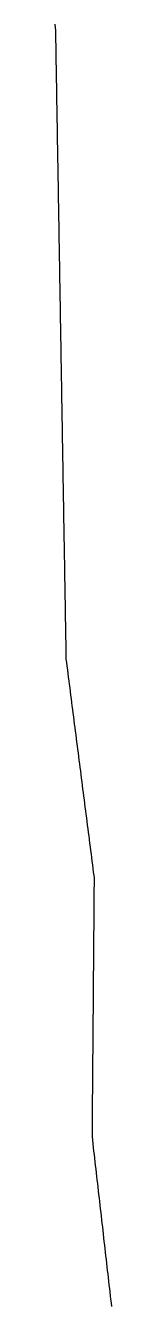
# Model space of a CAD drawing. Header units: millimetres. Extents: x 32 to 3054, y 42 to 5568.
# Drawn here: x 1665.1 to 1680.6, y 393.6 to 745.2 of the extents above; entities that cross this region are included whole.
import ezdxf

# ---------------------------------------------------------------- set-up
doc = ezdxf.new("R2010")
doc.units = ezdxf.units.MM
doc.layers.add('ALL_ISLANDS', color=7, linetype='Continuous')
doc.layers.add('OUTLINE_ISLAND_01', color=7, linetype='Continuous')

msp = doc.modelspace()

# ---------------------------------------------------------------- linework, layer by layer
at = {"layer": 'ALL_ISLANDS'}
msp.add_lwpolyline([(1680.5708, 393.3006), (1680.4577, 394.2942), (1680.3446, 395.2878), (1680.2315, 396.2813), (1680.1183, 397.2749), (1680.0052, 398.2685), (1679.8921, 399.2621), (1679.7789, 400.2557), (1679.6658, 401.2492), (1679.5527, 402.2428), (1679.4395, 403.2364), (1679.3264, 404.23), (1679.2133, 405.2236), (1679.1001, 406.2171), (1678.987, 407.2107), (1678.8739, 408.2043), (1678.7607, 409.1979), (1678.6476, 410.1915), (1678.5345, 411.185), (1678.4213, 412.1786), (1678.3082, 413.1722), (1678.1951, 414.1658), (1678.0819, 415.1594), (1677.9688, 416.1529), (1677.8557, 417.1465), (1677.7425, 418.1401), (1677.6294, 419.1337), (1677.5163, 420.1273), (1677.4031, 421.1208), (1677.29, 422.1144), (1677.1769, 423.108), (1677.0637, 424.1016), (1676.9506, 425.0952), (1676.8375, 426.0887), (1676.7244, 427.0823), (1676.6112, 428.0759), (1676.4981, 429.0695), (1676.385, 430.0631), (1676.2718, 431.0566), (1676.1587, 432.0502), (1676.0456, 433.0438), (1675.9324, 434.0374), (1675.8193, 435.031), (1675.7062, 436.0245), (1675.593, 437.0181), (1675.4799, 438.0117), (1675.3668, 439.0053), (1675.2536, 439.9989), (1675.2542, 440.0747), (1675.2622, 441.0746), (1675.2701, 442.0746), (1675.278, 443.0746), (1675.286, 444.0746), (1675.2939, 445.0745), (1675.3019, 446.0745), (1675.3098, 447.0745), (1675.3177, 448.0744), (1675.3257, 449.0744), (1675.3336, 450.0744), (1675.3415, 451.0743), (1675.3495, 452.0743), (1675.3574, 453.0743), (1675.3654, 454.0742), (1675.3733, 455.0742), (1675.3812, 456.0742), (1675.3892, 457.0741), (1675.3971, 458.0741), (1675.4051, 459.0741), (1675.413, 460.074), (1675.4209, 461.074), (1675.4289, 462.074), (1675.4368, 463.074), (1675.4447, 464.0739), (1675.4527, 465.0739), (1675.4606, 466.0739), (1675.4686, 467.0738), (1675.4765, 468.0738), (1675.4844, 469.0738), (1675.4924, 470.0737), (1675.5003, 471.0737), (1675.5082, 472.0737), (1675.5162, 473.0736), (1675.5241, 474.0736), (1675.5321, 475.0736), (1675.54, 476.0735), (1675.5479, 477.0735), (1675.5559, 478.0735), (1675.5638, 479.0735), (1675.5717, 480.0734), (1675.5797, 481.0734), (1675.5876, 482.0734), (1675.5956, 483.0733), (1675.6035, 484.0733), (1675.6114, 485.0733), (1675.6194, 486.0732), (1675.6273, 487.0732), (1675.6352, 488.0732), (1675.6432, 489.0731), (1675.6511, 490.0731), (1675.6591, 491.0731), (1675.667, 492.073), (1675.6749, 493.073), (1675.6829, 494.073), (1675.6908, 495.0729), (1675.6987, 496.0729), (1675.7067, 497.0729), (1675.7146, 498.0729), (1675.7226, 499.0728), (1675.7305, 500.0728), (1675.7384, 501.0728), (1675.7464, 502.0727), (1675.7543, 503.0727), (1675.7623, 504.0727), (1675.7702, 505.0726), (1675.7781, 506.0726), (1675.7861, 507.0726), (1675.794, 508.0725), (1675.8019, 509.0725), (1675.8099, 510.0725), (1675.8178, 511.0724), (1675.7406, 511.6761), (1675.6136, 512.668), (1675.4867, 513.6599), (1675.3598, 514.6518), (1675.2328, 515.6437), (1675.1059, 516.6357), (1674.979, 517.6276), (1674.8521, 518.6195), (1674.7251, 519.6114), (1674.5982, 520.6033), (1674.4713, 521.5952), (1674.3443, 522.5871), (1674.2174, 523.579), (1674.0905, 524.5709), (1673.9635, 525.5629), (1673.8366, 526.5548), (1673.7097, 527.5467), (1673.5828, 528.5386), (1673.4558, 529.5305), (1673.3289, 530.5224), (1673.202, 531.5143), (1673.075, 532.5062), (1672.9481, 533.4982), (1672.8212, 534.4901), (1672.6942, 535.482), (1672.5673, 536.4739), (1672.4404, 537.4658), (1672.3135, 538.4577), (1672.1865, 539.4496), (1672.0596, 540.4415), (1671.9327, 541.4334), (1671.8057, 542.4254), (1671.6788, 543.4173), (1671.5519, 544.4092), (1671.4249, 545.4011), (1671.298, 546.393), (1671.1711, 547.3849), (1671.0442, 548.3768), (1670.9172, 549.3687), (1670.7903, 550.3607), (1670.6634, 551.3526), (1670.5364, 552.3445), (1670.4095, 553.3364), (1670.2826, 554.3283), (1670.1556, 555.3202), (1670.0287, 556.3121), (1669.9018, 557.304), (1669.7748, 558.2959), (1669.6479, 559.2879), (1669.521, 560.2798), (1669.3941, 561.2717), (1669.2671, 562.2636), (1669.1402, 563.2555), (1669.0133, 564.2474), (1668.8863, 565.2393), (1668.7594, 566.2312), (1668.6325, 567.2232), (1668.5055, 568.2151), (1668.3786, 569.207), (1668.2517, 570.1989), (1668.1248, 571.1908), (1668.1121, 571.951), (1668.0954, 572.9508), (1668.0787, 573.9507), (1668.0621, 574.9506), (1668.0454, 575.9504), (1668.0287, 576.9503), (1668.0121, 577.9501), (1667.9954, 578.95), (1667.9787, 579.9499), (1667.962, 580.9497), (1667.9454, 581.9496), (1667.9287, 582.9495), (1667.912, 583.9493), (1667.8954, 584.9492), (1667.8787, 585.949), (1667.862, 586.9489), (1667.8453, 587.9488), (1667.8287, 588.9486), (1667.812, 589.9485), (1667.7953, 590.9483), (1667.7787, 591.9482), (1667.762, 592.9481), (1667.7453, 593.9479), (1667.7286, 594.9478), (1667.712, 595.9476), (1667.6953, 596.9475), (1667.6786, 597.9474), (1667.662, 598.9472), (1667.6453, 599.9471), (1667.6286, 600.947), (1667.6119, 601.9468), (1667.5953, 602.9467), (1667.5786, 603.9465), (1667.5619, 604.9464), (1667.5453, 605.9463), (1667.5286, 606.9461), (1667.5119, 607.946), (1667.4952, 608.9458), (1667.4786, 609.9457), (1667.4619, 610.9456), (1667.4452, 611.9454), (1667.4286, 612.9453), (1667.4119, 613.9451), (1667.3952, 614.945), (1667.3785, 615.9449), (1667.3619, 616.9447), (1667.3452, 617.9446), (1667.3285, 618.9445), (1667.3119, 619.9443), (1667.2952, 620.9442), (1667.2785, 621.944), (1667.2619, 622.9439), (1667.2452, 623.9438), (1667.2285, 624.9436), (1667.2118, 625.9435), (1667.1952, 626.9433), (1667.1785, 627.9432), (1667.1618, 628.9431), (1667.1452, 629.9429), (1667.1285, 630.9428), (1667.1118, 631.9426), (1667.0951, 632.9425), (1667.0785, 633.9424), (1667.0618, 634.9422), (1667.0451, 635.9421), (1667.0285, 636.942), (1667.0118, 637.9418), (1666.9951, 638.9417), (1666.9784, 639.9415), (1666.9618, 640.9414), (1666.9451, 641.9413), (1666.9284, 642.9411), (1666.9118, 643.941), (1666.8951, 644.9408), (1666.8784, 645.9407), (1666.8617, 646.9406), (1666.8451, 647.9404), (1666.8284, 648.9403), (1666.8117, 649.9401), (1666.7951, 650.94), (1666.7784, 651.9399), (1666.7617, 652.9397), (1666.745, 653.9396), (1666.7284, 654.9394), (1666.7117, 655.9393), (1666.695, 656.9392), (1666.6784, 657.939), (1666.6617, 658.9389), (1666.645, 659.9388), (1666.6283, 660.9386), (1666.6117, 661.9385), (1666.595, 662.9383), (1666.5783, 663.9382), (1666.5617, 664.9381), (1666.545, 665.9379), (1666.5283, 666.9378), (1666.5116, 667.9376), (1666.495, 668.9375), (1666.4783, 669.9374), (1666.4616, 670.9372), (1666.445, 671.9371), (1666.4283, 672.9369), (1666.4116, 673.9368), (1666.3949, 674.9367), (1666.3783, 675.9365), (1666.3616, 676.9364), (1666.3449, 677.9363), (1666.3283, 678.9361), (1666.3116, 679.936), (1666.2949, 680.9358), (1666.2783, 681.9357), (1666.2616, 682.9356), (1666.2449, 683.9354), (1666.2282, 684.9353), (1666.2116, 685.9351), (1666.1949, 686.935), (1666.1782, 687.9349), (1666.1616, 688.9347), (1666.1449, 689.9346), (1666.1282, 690.9344), (1666.1115, 691.9343), (1666.0949, 692.9342), (1666.0782, 693.934), (1666.0615, 694.9339), (1666.0449, 695.9338), (1666.0282, 696.9336), (1666.0115, 697.9335), (1665.9948, 698.9333), (1665.9782, 699.9332), (1665.9615, 700.9331), (1665.9448, 701.9329), (1665.9282, 702.9328), (1665.9115, 703.9326), (1665.8948, 704.9325), (1665.8781, 705.9324), (1665.8615, 706.9322), (1665.8448, 707.9321), (1665.8281, 708.9319), (1665.8115, 709.9318), (1665.7948, 710.9317), (1665.7781, 711.9315), (1665.7614, 712.9314), (1665.7448, 713.9312), (1665.7281, 714.9311), (1665.7114, 715.931), (1665.6948, 716.9308), (1665.6781, 717.9307), (1665.6614, 718.9306), (1665.6447, 719.9304), (1665.6281, 720.9303), (1665.6114, 721.9301), (1665.5947, 722.93), (1665.5781, 723.9299), (1665.5614, 724.9297), (1665.5447, 725.9296), (1665.528, 726.9294), (1665.5114, 727.9293), (1665.4947, 728.9292), (1665.478, 729.929), (1665.4614, 730.9289), (1665.4447, 731.9287), (1665.428, 732.9286), (1665.4114, 733.9285), (1665.3947, 734.9283), (1665.378, 735.9282), (1665.3613, 736.9281), (1665.3447, 737.9279), (1665.328, 738.9278), (1665.3113, 739.9276), (1665.2947, 740.9275), (1665.278, 741.9274), (1665.2613, 742.9272), (1665.2446, 743.9271), (1665.185, 744.5833), (1665.0944, 745.5792)], dxfattribs=at)
at = {"layer": 'OUTLINE_ISLAND_01'}
msp.add_lwpolyline([(1680.5708, 393.3006), (1680.4577, 394.2942), (1680.3446, 395.2878), (1680.2315, 396.2813), (1680.1183, 397.2749), (1680.0052, 398.2685), (1679.8921, 399.2621), (1679.7789, 400.2557), (1679.6658, 401.2492), (1679.5527, 402.2428), (1679.4395, 403.2364), (1679.3264, 404.23), (1679.2133, 405.2236), (1679.1001, 406.2171), (1678.987, 407.2107), (1678.8739, 408.2043), (1678.7607, 409.1979), (1678.6476, 410.1915), (1678.5345, 411.185), (1678.4213, 412.1786), (1678.3082, 413.1722), (1678.1951, 414.1658), (1678.0819, 415.1594), (1677.9688, 416.1529), (1677.8557, 417.1465), (1677.7425, 418.1401), (1677.6294, 419.1337), (1677.5163, 420.1273), (1677.4031, 421.1208), (1677.29, 422.1144), (1677.1769, 423.108), (1677.0637, 424.1016), (1676.9506, 425.0952), (1676.8375, 426.0887), (1676.7244, 427.0823), (1676.6112, 428.0759), (1676.4981, 429.0695), (1676.385, 430.0631), (1676.2718, 431.0566), (1676.1587, 432.0502), (1676.0456, 433.0438), (1675.9324, 434.0374), (1675.8193, 435.031), (1675.7062, 436.0245), (1675.593, 437.0181), (1675.4799, 438.0117), (1675.3668, 439.0053), (1675.2536, 439.9989), (1675.2542, 440.0747), (1675.2622, 441.0746), (1675.2701, 442.0746), (1675.278, 443.0746), (1675.286, 444.0746), (1675.2939, 445.0745), (1675.3019, 446.0745), (1675.3098, 447.0745), (1675.3177, 448.0744), (1675.3257, 449.0744), (1675.3336, 450.0744), (1675.3415, 451.0743), (1675.3495, 452.0743), (1675.3574, 453.0743), (1675.3654, 454.0742), (1675.3733, 455.0742), (1675.3812, 456.0742), (1675.3892, 457.0741), (1675.3971, 458.0741), (1675.4051, 459.0741), (1675.413, 460.074), (1675.4209, 461.074), (1675.4289, 462.074), (1675.4368, 463.074), (1675.4447, 464.0739), (1675.4527, 465.0739), (1675.4606, 466.0739), (1675.4686, 467.0738), (1675.4765, 468.0738), (1675.4844, 469.0738), (1675.4924, 470.0737), (1675.5003, 471.0737), (1675.5082, 472.0737), (1675.5162, 473.0736), (1675.5241, 474.0736), (1675.5321, 475.0736), (1675.54, 476.0735), (1675.5479, 477.0735), (1675.5559, 478.0735), (1675.5638, 479.0735), (1675.5717, 480.0734), (1675.5797, 481.0734), (1675.5876, 482.0734), (1675.5956, 483.0733), (1675.6035, 484.0733), (1675.6114, 485.0733), (1675.6194, 486.0732), (1675.6273, 487.0732), (1675.6352, 488.0732), (1675.6432, 489.0731), (1675.6511, 490.0731), (1675.6591, 491.0731), (1675.667, 492.073), (1675.6749, 493.073), (1675.6829, 494.073), (1675.6908, 495.0729), (1675.6987, 496.0729), (1675.7067, 497.0729), (1675.7146, 498.0729), (1675.7226, 499.0728), (1675.7305, 500.0728), (1675.7384, 501.0728), (1675.7464, 502.0727), (1675.7543, 503.0727), (1675.7623, 504.0727), (1675.7702, 505.0726), (1675.7781, 506.0726), (1675.7861, 507.0726), (1675.794, 508.0725), (1675.8019, 509.0725), (1675.8099, 510.0725), (1675.8178, 511.0724), (1675.7406, 511.6761), (1675.6136, 512.668), (1675.4867, 513.6599), (1675.3598, 514.6518), (1675.2328, 515.6437), (1675.1059, 516.6357), (1674.979, 517.6276), (1674.8521, 518.6195), (1674.7251, 519.6114), (1674.5982, 520.6033), (1674.4713, 521.5952), (1674.3443, 522.5871), (1674.2174, 523.579), (1674.0905, 524.5709), (1673.9635, 525.5629), (1673.8366, 526.5548), (1673.7097, 527.5467), (1673.5828, 528.5386), (1673.4558, 529.5305), (1673.3289, 530.5224), (1673.202, 531.5143), (1673.075, 532.5062), (1672.9481, 533.4982), (1672.8212, 534.4901), (1672.6942, 535.482), (1672.5673, 536.4739), (1672.4404, 537.4658), (1672.3135, 538.4577), (1672.1865, 539.4496), (1672.0596, 540.4415), (1671.9327, 541.4334), (1671.8057, 542.4254), (1671.6788, 543.4173), (1671.5519, 544.4092), (1671.4249, 545.4011), (1671.298, 546.393), (1671.1711, 547.3849), (1671.0442, 548.3768), (1670.9172, 549.3687), (1670.7903, 550.3607), (1670.6634, 551.3526), (1670.5364, 552.3445), (1670.4095, 553.3364), (1670.2826, 554.3283), (1670.1556, 555.3202), (1670.0287, 556.3121), (1669.9018, 557.304), (1669.7748, 558.2959), (1669.6479, 559.2879), (1669.521, 560.2798), (1669.3941, 561.2717), (1669.2671, 562.2636), (1669.1402, 563.2555), (1669.0133, 564.2474), (1668.8863, 565.2393), (1668.7594, 566.2312), (1668.6325, 567.2232), (1668.5055, 568.2151), (1668.3786, 569.207), (1668.2517, 570.1989), (1668.1248, 571.1908), (1668.1121, 571.951), (1668.0954, 572.9508), (1668.0787, 573.9507), (1668.0621, 574.9506), (1668.0454, 575.9504), (1668.0287, 576.9503), (1668.0121, 577.9501), (1667.9954, 578.95), (1667.9787, 579.9499), (1667.962, 580.9497), (1667.9454, 581.9496), (1667.9287, 582.9495), (1667.912, 583.9493), (1667.8954, 584.9492), (1667.8787, 585.949), (1667.862, 586.9489), (1667.8453, 587.9488), (1667.8287, 588.9486), (1667.812, 589.9485), (1667.7953, 590.9483), (1667.7787, 591.9482), (1667.762, 592.9481), (1667.7453, 593.9479), (1667.7286, 594.9478), (1667.712, 595.9476), (1667.6953, 596.9475), (1667.6786, 597.9474), (1667.662, 598.9472), (1667.6453, 599.9471), (1667.6286, 600.947), (1667.6119, 601.9468), (1667.5953, 602.9467), (1667.5786, 603.9465), (1667.5619, 604.9464), (1667.5453, 605.9463), (1667.5286, 606.9461), (1667.5119, 607.946), (1667.4952, 608.9458), (1667.4786, 609.9457), (1667.4619, 610.9456), (1667.4452, 611.9454), (1667.4286, 612.9453), (1667.4119, 613.9451), (1667.3952, 614.945), (1667.3785, 615.9449), (1667.3619, 616.9447), (1667.3452, 617.9446), (1667.3285, 618.9445), (1667.3119, 619.9443), (1667.2952, 620.9442), (1667.2785, 621.944), (1667.2619, 622.9439), (1667.2452, 623.9438), (1667.2285, 624.9436), (1667.2118, 625.9435), (1667.1952, 626.9433), (1667.1785, 627.9432), (1667.1618, 628.9431), (1667.1452, 629.9429), (1667.1285, 630.9428), (1667.1118, 631.9426), (1667.0951, 632.9425), (1667.0785, 633.9424), (1667.0618, 634.9422), (1667.0451, 635.9421), (1667.0285, 636.942), (1667.0118, 637.9418), (1666.9951, 638.9417), (1666.9784, 639.9415), (1666.9618, 640.9414), (1666.9451, 641.9413), (1666.9284, 642.9411), (1666.9118, 643.941), (1666.8951, 644.9408), (1666.8784, 645.9407), (1666.8617, 646.9406), (1666.8451, 647.9404), (1666.8284, 648.9403), (1666.8117, 649.9401), (1666.7951, 650.94), (1666.7784, 651.9399), (1666.7617, 652.9397), (1666.745, 653.9396), (1666.7284, 654.9394), (1666.7117, 655.9393), (1666.695, 656.9392), (1666.6784, 657.939), (1666.6617, 658.9389), (1666.645, 659.9388), (1666.6283, 660.9386), (1666.6117, 661.9385), (1666.595, 662.9383), (1666.5783, 663.9382), (1666.5617, 664.9381), (1666.545, 665.9379), (1666.5283, 666.9378), (1666.5116, 667.9376), (1666.495, 668.9375), (1666.4783, 669.9374), (1666.4616, 670.9372), (1666.445, 671.9371), (1666.4283, 672.9369), (1666.4116, 673.9368), (1666.3949, 674.9367), (1666.3783, 675.9365), (1666.3616, 676.9364), (1666.3449, 677.9363), (1666.3283, 678.9361), (1666.3116, 679.936), (1666.2949, 680.9358), (1666.2783, 681.9357), (1666.2616, 682.9356), (1666.2449, 683.9354), (1666.2282, 684.9353), (1666.2116, 685.9351), (1666.1949, 686.935), (1666.1782, 687.9349), (1666.1616, 688.9347), (1666.1449, 689.9346), (1666.1282, 690.9344), (1666.1115, 691.9343), (1666.0949, 692.9342), (1666.0782, 693.934), (1666.0615, 694.9339), (1666.0449, 695.9338), (1666.0282, 696.9336), (1666.0115, 697.9335), (1665.9948, 698.9333), (1665.9782, 699.9332), (1665.9615, 700.9331), (1665.9448, 701.9329), (1665.9282, 702.9328), (1665.9115, 703.9326), (1665.8948, 704.9325), (1665.8781, 705.9324), (1665.8615, 706.9322), (1665.8448, 707.9321), (1665.8281, 708.9319), (1665.8115, 709.9318), (1665.7948, 710.9317), (1665.7781, 711.9315), (1665.7614, 712.9314), (1665.7448, 713.9312), (1665.7281, 714.9311), (1665.7114, 715.931), (1665.6948, 716.9308), (1665.6781, 717.9307), (1665.6614, 718.9306), (1665.6447, 719.9304), (1665.6281, 720.9303), (1665.6114, 721.9301), (1665.5947, 722.93), (1665.5781, 723.9299), (1665.5614, 724.9297), (1665.5447, 725.9296), (1665.528, 726.9294), (1665.5114, 727.9293), (1665.4947, 728.9292), (1665.478, 729.929), (1665.4614, 730.9289), (1665.4447, 731.9287), (1665.428, 732.9286), (1665.4114, 733.9285), (1665.3947, 734.9283), (1665.378, 735.9282), (1665.3613, 736.9281), (1665.3447, 737.9279), (1665.328, 738.9278), (1665.3113, 739.9276), (1665.2947, 740.9275), (1665.278, 741.9274), (1665.2613, 742.9272), (1665.2446, 743.9271), (1665.185, 744.5833), (1665.0944, 745.5792)], dxfattribs=at)

doc.saveas('drawing.dxf')
